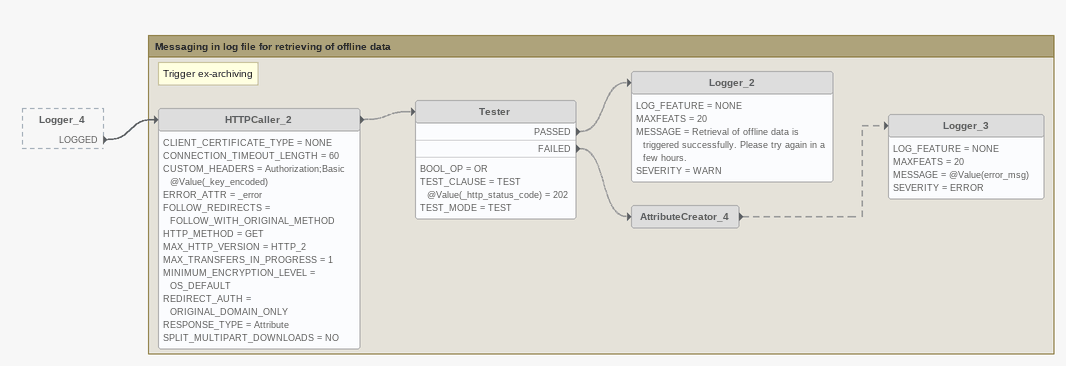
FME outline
Logger_4 [outside]
    LOGGED -> HTTPCaller_2

Bookmark: Messaging in log file for retrieving of offline data
Note: Trigger ex-archiving
HTTPCaller_2 [off]
    CLIENT_CERTIFICATE_TYPE = NONE
    CONNECTION_TIMEOUT_LENGTH = 60
    CUSTOM_HEADERS = Authorization;Basic @Value(_key_encoded)
    ERROR_ATTR = _error
    FOLLOW_REDIRECTS = FOLLOW_WITH_ORIGINAL_METHOD
    HTTP_METHOD = GET
    MAX_HTTP_VERSION = HTTP_2
    MAX_TRANSFERS_IN_PROGRESS = 1
    MINIMUM_ENCRYPTION_LEVEL = OS_DEFAULT
    REDIRECT_AUTH = ORIGINAL_DOMAIN_ONLY
    RESPONSE_TYPE = Attribute
    SPLIT_MULTIPART_DOWNLOADS = NO
    -> Tester [off]
Tester [off]
    BOOL_OP = OR
    TEST_CLAUSE = TEST @Value(_http_status_code) = 202
    TEST_MODE = TEST
    PASSED -> Logger_2 [off]
    FAILED -> AttributeCreator_4 [off]
Logger_2 [off]
    LOG_FEATURE = NONE
    MAXFEATS = 20
    MESSAGE = Retrieval of offline data is triggered successfully. Please try again in a few hours.
    SEVERITY = WARN
AttributeCreator_4 [off]
    -> Logger_3 [off]
Logger_3 [off]
    LOG_FEATURE = NONE
    MAXFEATS = 20
    MESSAGE = @Value(error_msg)
    SEVERITY = ERROR
